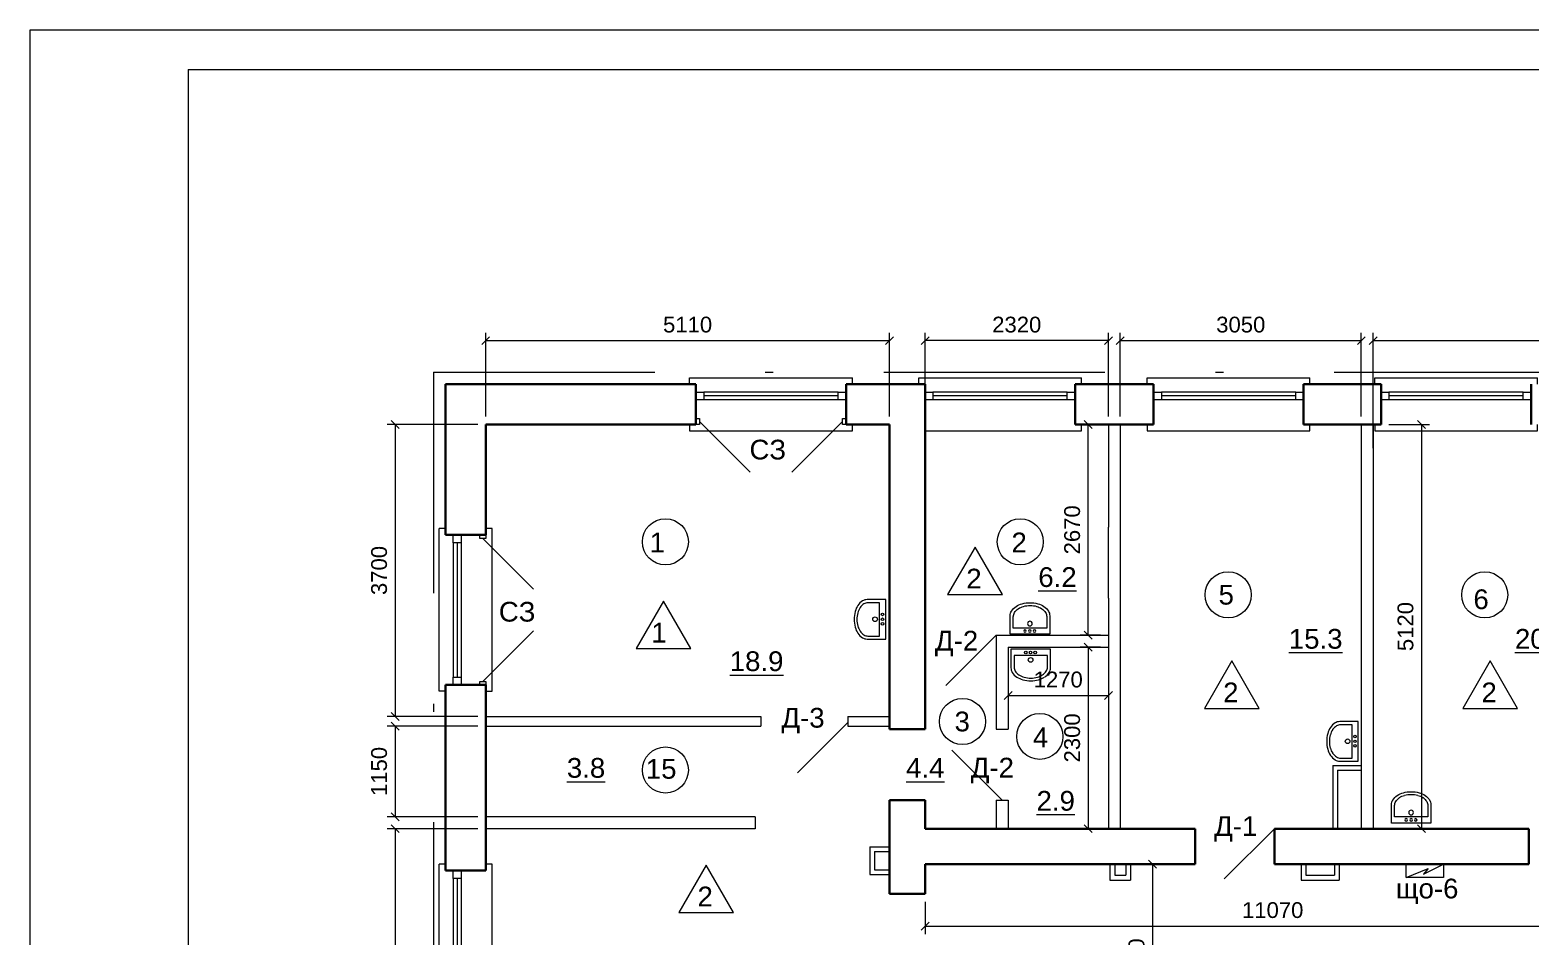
# Model space of a CAD drawing. Header units: metres. Extents: x 14591 to 15202, y 5442 to 5571.
# Drawn here: x 14917.21 to 14936.19, y 5496.32 to 5507.8 of the extents above; entities that cross this region are included whole.
import ezdxf
from ezdxf.enums import TextEntityAlignment as Align

# ---------------------------------------------------------------- set-up
doc = ezdxf.new("R2010")
doc.units = ezdxf.units.M
doc.header["$MEASUREMENT"] = 0
doc.linetypes.add('DGN Style 4', pattern=[5.601258, 2.79888, -1.39944, 0.003499, -1.39944])
doc.layers.get('Defpoints').update_dxf_attribs({"lineweight": 0})
for name, color, linetype, lineweight in [('Level 44', 7, 'Continuous', 0), ('Level 50', 7, 'Continuous', 0), ('Level 63', 7, 'Continuous', 0), ('Стены', 7, 'Continuous', 13)]:
    doc.layers.add(name, color=color, linetype=linetype, lineweight=lineweight)
doc.styles.add('Style-Arial', font='arial.ttf')
doc.styles.add('Style-txt', font='txt.shx')
doc.dimstyles.new('100', dxfattribs={"dimtxt": 0.25, "dimasz": 0.1875, "dimexe": 0.125, "dimexo": 0.125, "dimgap": 0.0625, "dimtad": 1, "dimdec": 0, "dimlfac": 1000, "dimzin": 11, "dimdsep": 46, "dimtxsty": 'Style-txt', "dimblk": 'OBLIQUE', "dimcen": 0.09, "dimadec": 0, "dimazin": 3, "dimtfac": 1, "dimtdec": 0, "dimtmove": 0, "dimatfit": 3, "dimldrblk": 'TerminatorOpen', "dimfxl": 1, "dimfrac": 2, "dimtzin": 11, "dimlwd": 0, "dimlwe": 0, "dimarcsym": 0})

# ---------------------------------------------------------------- blocks, each defined once
blk = doc.blocks.new('*U54')
at = {"layer": 'Стены', "color": 7, "linetype": 'Continuous', "lineweight": 0}
for p, q in [((-0.335, -1.03), (-0.335, 1.03)), ((-0.255, 1.03), (-0.335, 1.03)), ((0.335, 1.03), (0.255, 1.03)), ((0.335, -1.03), (0.335, 1.03)), ((-0.155, 0.85), (-0.155, -0.85)), ((-0.105, 0.85), (-0.105, -0.85)), ((-0.055, 0.85), (-0.055, -0.85)), ((-0.255, -1.03), (-0.335, -1.03)), ((0.255, -1.03), (0.335, -1.03))]:
    blk.add_line(p, q, dxfattribs=at)
at = {"layer": 'Стены', "color": 7, "linetype": 'Continuous', "lineweight": 30}
for p, q in [((0.255, 0.95), (-0.255, 0.95)), ((0.255, -0.95), (-0.255, -0.95))]:
    blk.add_line(p, q, dxfattribs=at)
at = {"layer": 'Стены', "color": 7, "linetype": 'Continuous', "lineweight": 13, "flags": 128}
for points in [[(-0.155, 0.85), (-0.155, 0.95), (-0.055, 0.95), (-0.055, 0.85), (-0.155, 0.85)], [(-0.155, -0.95), (-0.155, -0.85), (-0.055, -0.85), (-0.055, -0.95), (-0.155, -0.95)]]:
    blk.add_lwpolyline(points, close=True, dxfattribs=at)
blk = doc.blocks.new('*U50')
at = {"layer": 'Стены', "color": 7, "linetype": 'Continuous', "lineweight": 0}
for p, q in [((-1.03, 0.335), (1.03, 0.335)), ((-1.03, 0.255), (-1.03, 0.335)), ((1.03, 0.255), (1.03, 0.335)), ((0.85, 0.155), (-0.85, 0.155)), ((0.85, 0.105), (-0.85, 0.105)), ((0.85, 0.055), (-0.85, 0.055)), ((-0.95, -0.335), (1.03, -0.335)), ((1.03, -0.335), (1.03, -0.255))]:
    blk.add_line(p, q, dxfattribs=at)
at = {"layer": 'Стены', "color": 7, "linetype": 'Continuous', "lineweight": 30}
for p, q in [((-0.95, -0.255), (-0.95, 0.255)), ((0.95, -0.255), (0.95, 0.255))]:
    blk.add_line(p, q, dxfattribs=at)
at = {"layer": 'Стены', "color": 7, "linetype": 'Continuous', "lineweight": 13, "flags": 128}
for points in [[(-0.95, 0.155), (-0.85, 0.155), (-0.85, 0.055), (-0.95, 0.055), (-0.95, 0.155)], [(0.85, 0.155), (0.95, 0.155), (0.95, 0.055), (0.85, 0.055), (0.85, 0.155)]]:
    blk.add_lwpolyline(points, close=True, dxfattribs=at)
blk = doc.blocks.new('ум6')
at = {"layer": 'Стены', "color": 7, "linetype": 'Continuous', "lineweight": 0}
for p, q in [((-0.325, 0), (-0.325, -0.306)), ((0.325, 0), (-0.325, 0)), ((0.325, -0.306), (0.325, 0)), ((-0.274, -0.103), (-0.274, -0.294)), ((0.275, -0.103), (-0.274, -0.103)), ((0.275, -0.294), (0.275, -0.103))]:
    blk.add_line(p, q, dxfattribs=at)
for centre, radius in [((-0.082, -0.054), 0.0217), ((-0.001, -0.176), 0.0383), ((-0.001, -0.054), 0.0217), ((0.074, -0.054), 0.0217)]:
    blk.add_circle(centre, radius, dxfattribs=at)
for centre, radius, start, end in [((-0.18, -0.306), 0.145, 180, 212.1154), ((-0.094, -0.251), 0.247, 212.1154, 236.5784), ((-0.151, -0.294), 0.122, 180, 212.1154), ((-0.079, -0.248), 0.208, 212.1154, 236.5784), ((-0.037, -0.165), 0.35, 236.5784, 254.7118), ((-0.031, -0.175), 0.295, 236.5784, 254.7118), ((0.001, -0.061), 0.414, 254.7118, 270), ((0.001, -0.061), 0.414, 270, 285.2882), ((0.032, -0.175), 0.295, 285.2882, 303.4216), ((0.037, -0.165), 0.35, 285.2882, 303.4216), ((0.08, -0.248), 0.208, 303.4216, 327.8846), ((0.094, -0.251), 0.247, 303.4216, 327.8846), ((0.153, -0.294), 0.122, 327.8846, 0), ((0.18, -0.306), 0.145, 327.8846, 0), ((0, -0.029), 0.491, 254.7118, 270), ((0, -0.029), 0.491, 270, 285.2882)]:
    blk.add_arc(centre, radius, start, end, dxfattribs=at)
blk = doc.blocks.new('*U150')
at = {"layer": 'Level 50', "color": 7, "linetype": 'Continuous', "lineweight": 0}
for p, q in [((-20.487, 14.5), (20.513, 14.5)), ((-20.487, -14.5), (-20.487, 14.5))]:
    blk.add_line(p, q, dxfattribs=at)
at = {"layer": 'Level 50', "color": 7, "linetype": 'Continuous', "lineweight": 13}
for q in [(20.013, 14), (-18.487, -14)]:
    blk.add_line((-18.487, 14), q, dxfattribs=at)
blk = doc.blocks.new('формат_А3')
at = {"layer": 'Level 50', "color": 7, "linetype": 'Continuous', "lineweight": 13}
blk.add_blockref('*U150', (20.487, -14.5), dxfattribs=at)
blk = doc.blocks.new('_Oblique')
at = {"color": 0, "linetype": 'ByBlock', "lineweight": -2}
blk.add_line((0.5, 0.5), (-0.5, -0.5), dxfattribs=at)
blk = doc.blocks.new('*D196')
at = {"color": 7, "linetype": 'Continuous', "lineweight": 0, "transparency": 16777216}
for p, q in [((14922.98, 5502.903), (14922.98, 5503.964)), ((14928.09, 5502.903), (14928.09, 5503.964))]:
    blk.add_line(p, q, dxfattribs=at)
at = {"color": 0, "linetype": 'Continuous', "lineweight": 0, "transparency": 16777216}
blk.add_line((14922.98, 5503.864), (14928.09, 5503.864), dxfattribs=at)
at = {"layer": 'Defpoints', "color": 0, "linetype": 'Continuous', "lineweight": 40, "transparency": 16777216}
for p in [(14928.09, 5503.864), (14922.98, 5502.803), (14928.09, 5502.803)]:
    blk.add_point(p, dxfattribs=at)
at = {"color": 0, "linetype": 'Continuous', "lineweight": 0, "transparency": 16777216, "xscale": 0.1, "yscale": 0.1, "zscale": 0.1, "rotation": 180}
blk.add_blockref('_Oblique', (14922.98, 5503.864), dxfattribs=at)
at = {"color": 0, "linetype": 'Continuous', "lineweight": 0, "transparency": 16777216, "xscale": 0.1, "yscale": 0.1, "zscale": 0.1}
blk.add_blockref('_Oblique', (14928.09, 5503.864), dxfattribs=at)
at = {"color": 0, "linetype": 'Continuous', "lineweight": 0, "transparency": 16777216, "insert": (14925.535, 5504.066), "char_height": 0.2, "attachment_point": 5, "style": 'Style-Arial'}
blk.add_mtext('5110', dxfattribs=at)
blk = doc.blocks.new('TerminatorOpen')
at = {"color": 0, "linetype": 'ByBlock', "lineweight": -2}
for q in [(-1, 0.5), (-1, 0), (-1, -0.5)]:
    blk.add_line((0, 0), q, dxfattribs=at)
blk = doc.blocks.new('*D197')
at = {"color": 7, "linetype": 'Continuous', "lineweight": 0, "transparency": 16777216}
for p, q in [((14928.54, 5502.903), (14928.54, 5503.964)), ((14930.86, 5502.903), (14930.86, 5503.964))]:
    blk.add_line(p, q, dxfattribs=at)
at = {"color": 0, "linetype": 'Continuous', "lineweight": 0, "transparency": 16777216}
blk.add_line((14930.86, 5503.864), (14928.54, 5503.864), dxfattribs=at)
at = {"layer": 'Defpoints', "color": 0, "linetype": 'Continuous', "lineweight": 40, "transparency": 16777216}
for p in [(14928.54, 5503.864), (14928.54, 5502.803), (14930.86, 5502.803)]:
    blk.add_point(p, dxfattribs=at)
at = {"color": 0, "linetype": 'Continuous', "lineweight": 0, "transparency": 16777216, "xscale": 0.1, "yscale": 0.1, "zscale": 0.1, "rotation": 180}
blk.add_blockref('_Oblique', (14928.54, 5503.864), dxfattribs=at)
at = {"color": 0, "linetype": 'Continuous', "lineweight": 0, "transparency": 16777216, "xscale": 0.1, "yscale": 0.1, "zscale": 0.1}
blk.add_blockref('_Oblique', (14930.86, 5503.864), dxfattribs=at)
at = {"color": 0, "linetype": 'Continuous', "lineweight": 0, "transparency": 16777216, "insert": (14929.7, 5504.066), "char_height": 0.2, "attachment_point": 5, "style": 'Style-Arial'}
blk.add_mtext('2320', dxfattribs=at)
blk = doc.blocks.new('*D198')
at = {"color": 7, "linetype": 'Continuous', "lineweight": 0, "transparency": 16777216}
for p, q in [((14931.01, 5502.903), (14931.01, 5503.964)), ((14934.06, 5502.903), (14934.06, 5503.964))]:
    blk.add_line(p, q, dxfattribs=at)
at = {"color": 0, "linetype": 'Continuous', "lineweight": 0, "transparency": 16777216}
blk.add_line((14931.01, 5503.864), (14934.06, 5503.864), dxfattribs=at)
at = {"layer": 'Defpoints', "color": 0, "linetype": 'Continuous', "lineweight": 40, "transparency": 16777216}
for p in [(14934.06, 5503.864), (14931.01, 5502.803), (14934.06, 5502.803)]:
    blk.add_point(p, dxfattribs=at)
at = {"color": 0, "linetype": 'Continuous', "lineweight": 0, "transparency": 16777216, "xscale": 0.1, "yscale": 0.1, "zscale": 0.1, "rotation": 180}
blk.add_blockref('_Oblique', (14931.01, 5503.864), dxfattribs=at)
at = {"color": 0, "linetype": 'Continuous', "lineweight": 0, "transparency": 16777216, "xscale": 0.1, "yscale": 0.1, "zscale": 0.1}
blk.add_blockref('_Oblique', (14934.06, 5503.864), dxfattribs=at)
at = {"color": 0, "linetype": 'Continuous', "lineweight": 0, "transparency": 16777216, "insert": (14932.535, 5504.066), "char_height": 0.2, "attachment_point": 5, "style": 'Style-Arial'}
blk.add_mtext('3050', dxfattribs=at)
blk = doc.blocks.new('*D199')
at = {"color": 7, "linetype": 'Continuous', "lineweight": 0, "transparency": 16777216}
for p, q in [((14934.21, 5502.503), (14934.21, 5503.964)), ((14939.61, 5502.903), (14939.61, 5503.964))]:
    blk.add_line(p, q, dxfattribs=at)
at = {"color": 0, "linetype": 'Continuous', "lineweight": 0, "transparency": 16777216}
blk.add_line((14934.21, 5503.864), (14939.61, 5503.864), dxfattribs=at)
at = {"layer": 'Defpoints', "color": 0, "linetype": 'Continuous', "lineweight": 40, "transparency": 16777216}
for p in [(14939.61, 5503.864), (14939.61, 5502.803), (14934.21, 5502.403)]:
    blk.add_point(p, dxfattribs=at)
at = {"color": 0, "linetype": 'Continuous', "lineweight": 0, "transparency": 16777216, "xscale": 0.1, "yscale": 0.1, "zscale": 0.1, "rotation": 180}
blk.add_blockref('_Oblique', (14934.21, 5503.864), dxfattribs=at)
at = {"color": 0, "linetype": 'Continuous', "lineweight": 0, "transparency": 16777216, "xscale": 0.1, "yscale": 0.1, "zscale": 0.1}
blk.add_blockref('_Oblique', (14939.61, 5503.864), dxfattribs=at)
at = {"color": 0, "linetype": 'Continuous', "lineweight": 0, "transparency": 16777216, "insert": (14936.91, 5504.066), "char_height": 0.2, "attachment_point": 5, "style": 'Style-Arial'}
blk.add_mtext('5400', dxfattribs=at)
blk = doc.blocks.new('*D269')
at = {"color": 7, "linetype": 'Continuous', "lineweight": 0, "transparency": 16777216}
for p, q in [((14922.88, 5502.803), (14921.734, 5502.803)), ((14922.88, 5499.103), (14921.734, 5499.103))]:
    blk.add_line(p, q, dxfattribs=at)
at = {"color": 0, "linetype": 'Continuous', "lineweight": 0, "transparency": 16777216}
blk.add_line((14921.834, 5502.803), (14921.834, 5499.103), dxfattribs=at)
at = {"layer": 'Defpoints', "color": 0, "linetype": 'Continuous', "lineweight": 40, "transparency": 16777216}
for p in [(14922.98, 5502.803), (14921.834, 5499.103), (14922.98, 5499.103)]:
    blk.add_point(p, dxfattribs=at)
at = {"color": 0, "linetype": 'Continuous', "lineweight": 0, "transparency": 16777216, "xscale": 0.1, "yscale": 0.1, "zscale": 0.1}
for p, rotation in [((14921.834, 5502.803), 90), ((14921.834, 5499.103), 270)]:
    blk.add_blockref('_Oblique', p, dxfattribs=dict(at, rotation=rotation))
at = {"color": 0, "linetype": 'Continuous', "lineweight": 0, "transparency": 16777216, "insert": (14921.632, 5500.953), "char_height": 0.2, "attachment_point": 5, "rotation": 90, "style": 'Style-Arial'}
blk.add_mtext('3700', dxfattribs=at)
blk = doc.blocks.new('*D270')
at = {"color": 7, "linetype": 'Continuous', "lineweight": 0, "transparency": 16777216}
for p, q in [((14922.88, 5498.983), (14921.734, 5498.983)), ((14922.88, 5497.833), (14921.734, 5497.833))]:
    blk.add_line(p, q, dxfattribs=at)
at = {"color": 0, "linetype": 'Continuous', "lineweight": 0, "transparency": 16777216}
blk.add_line((14921.834, 5498.983), (14921.834, 5497.833), dxfattribs=at)
at = {"layer": 'Defpoints', "color": 0, "linetype": 'Continuous', "lineweight": 40, "transparency": 16777216}
for p in [(14922.98, 5498.983), (14921.834, 5497.833), (14922.98, 5497.833)]:
    blk.add_point(p, dxfattribs=at)
at = {"color": 0, "linetype": 'Continuous', "lineweight": 0, "transparency": 16777216, "xscale": 0.1, "yscale": 0.1, "zscale": 0.1}
for p, rotation in [((14921.834, 5498.983), 90), ((14921.834, 5497.833), 270)]:
    blk.add_blockref('_Oblique', p, dxfattribs=dict(at, rotation=rotation))
at = {"color": 0, "linetype": 'Continuous', "lineweight": 0, "transparency": 16777216, "insert": (14921.632, 5498.408), "char_height": 0.2, "attachment_point": 5, "rotation": 90, "style": 'Style-Arial'}
blk.add_mtext('1150', dxfattribs=at)
blk = doc.blocks.new('*D271')
at = {"color": 7, "linetype": 'Continuous', "lineweight": 0, "transparency": 16777216}
for p, q in [((14922.88, 5497.683), (14921.734, 5497.683)), ((14922.88, 5493.203), (14921.734, 5493.203))]:
    blk.add_line(p, q, dxfattribs=at)
at = {"color": 0, "linetype": 'Continuous', "lineweight": 0, "transparency": 16777216}
blk.add_line((14921.834, 5497.683), (14921.834, 5493.203), dxfattribs=at)
at = {"layer": 'Defpoints', "color": 0, "linetype": 'Continuous', "lineweight": 40, "transparency": 16777216}
for p in [(14922.98, 5497.683), (14921.834, 5493.203), (14922.98, 5493.203)]:
    blk.add_point(p, dxfattribs=at)
at = {"color": 0, "linetype": 'Continuous', "lineweight": 0, "transparency": 16777216, "xscale": 0.1, "yscale": 0.1, "zscale": 0.1}
for p, rotation in [((14921.834, 5497.683), 90), ((14921.834, 5493.203), 270)]:
    blk.add_blockref('_Oblique', p, dxfattribs=dict(at, rotation=rotation))
at = {"color": 0, "linetype": 'Continuous', "lineweight": 0, "transparency": 16777216, "insert": (14921.632, 5495.443), "char_height": 0.2, "attachment_point": 5, "rotation": 90, "style": 'Style-Arial'}
blk.add_mtext('4480', dxfattribs=at)
blk = doc.blocks.new('*U282')
at = {"layer": 'Level 63', "color": 7, "linetype": 'Continuous', "lineweight": 0}
for p, q in [((-0.904, -0.301), (-0.265, 0.338)), ((0.265, 0.338), (0.904, -0.301))]:
    blk.add_line(p, q, dxfattribs=at)
at = {"layer": 'Level 63', "color": 7, "linetype": 'Continuous', "lineweight": 13, "flags": 128}
for points in [[(-0.95, -0.265), (-0.904, -0.265), (-0.904, -0.338), (-0.95, -0.338), (-0.95, -0.265)], [(0.904, -0.265), (0.95, -0.265), (0.95, -0.338), (0.904, -0.338), (0.904, -0.265)]]:
    blk.add_lwpolyline(points, close=True, dxfattribs=at)
blk = doc.blocks.new('*D325')
at = {"color": 7, "linetype": 'Continuous', "lineweight": 0, "transparency": 16777216}
for p, q in [((14930.76, 5502.803), (14930.504, 5502.803)), ((14930.76, 5500.133), (14930.504, 5500.133))]:
    blk.add_line(p, q, dxfattribs=at)
at = {"color": 0, "linetype": 'Continuous', "lineweight": 0, "transparency": 16777216}
blk.add_line((14930.604, 5500.133), (14930.604, 5502.803), dxfattribs=at)
at = {"layer": 'Defpoints', "color": 0, "linetype": 'Continuous', "lineweight": 40, "transparency": 16777216}
for p in [(14930.604, 5502.803), (14930.86, 5502.803), (14930.86, 5500.133)]:
    blk.add_point(p, dxfattribs=at)
at = {"color": 0, "linetype": 'Continuous', "lineweight": 0, "transparency": 16777216, "xscale": 0.1, "yscale": 0.1, "zscale": 0.1}
for p, rotation in [((14930.604, 5502.803), 90), ((14930.604, 5500.133), 270)]:
    blk.add_blockref('_Oblique', p, dxfattribs=dict(at, rotation=rotation))
at = {"color": 0, "linetype": 'Continuous', "lineweight": 0, "transparency": 16777216, "insert": (14930.402, 5501.468), "char_height": 0.2, "attachment_point": 5, "rotation": 90, "style": 'Style-Arial'}
blk.add_mtext('2670', dxfattribs=at)
blk = doc.blocks.new('*D326')
at = {"color": 7, "linetype": 'Continuous', "lineweight": 0, "transparency": 16777216}
for p, q in [((14930.76, 5499.983), (14930.504, 5499.983)), ((14930.76, 5497.683), (14930.504, 5497.683))]:
    blk.add_line(p, q, dxfattribs=at)
at = {"color": 0, "linetype": 'Continuous', "lineweight": 0, "transparency": 16777216}
blk.add_line((14930.604, 5499.983), (14930.604, 5497.683), dxfattribs=at)
at = {"layer": 'Defpoints', "color": 0, "linetype": 'Continuous', "lineweight": 40, "transparency": 16777216}
for p in [(14930.86, 5499.983), (14930.604, 5497.683), (14930.86, 5497.683)]:
    blk.add_point(p, dxfattribs=at)
at = {"color": 0, "linetype": 'Continuous', "lineweight": 0, "transparency": 16777216, "xscale": 0.1, "yscale": 0.1, "zscale": 0.1}
for p, rotation in [((14930.604, 5499.983), 90), ((14930.604, 5497.683), 270)]:
    blk.add_blockref('_Oblique', p, dxfattribs=dict(at, rotation=rotation))
at = {"color": 0, "linetype": 'Continuous', "lineweight": 0, "transparency": 16777216, "insert": (14930.402, 5498.833), "char_height": 0.2, "attachment_point": 5, "rotation": 90, "style": 'Style-Arial'}
blk.add_mtext('2300', dxfattribs=at)
blk = doc.blocks.new('*D327')
at = {"color": 7, "linetype": 'Continuous', "lineweight": 0, "transparency": 16777216}
for p, q in [((14929.59, 5499.883), (14929.59, 5499.269)), ((14930.86, 5499.883), (14930.86, 5499.269))]:
    blk.add_line(p, q, dxfattribs=at)
at = {"color": 0, "linetype": 'Continuous', "lineweight": 0, "transparency": 16777216}
blk.add_line((14929.59, 5499.369), (14930.86, 5499.369), dxfattribs=at)
at = {"layer": 'Defpoints', "color": 0, "linetype": 'Continuous', "lineweight": 40, "transparency": 16777216}
for p in [(14929.59, 5499.983), (14930.86, 5499.983), (14930.86, 5499.369)]:
    blk.add_point(p, dxfattribs=at)
at = {"color": 0, "linetype": 'Continuous', "lineweight": 0, "transparency": 16777216, "xscale": 0.1, "yscale": 0.1, "zscale": 0.1, "rotation": 180}
blk.add_blockref('_Oblique', (14929.59, 5499.369), dxfattribs=at)
at = {"color": 0, "linetype": 'Continuous', "lineweight": 0, "transparency": 16777216, "xscale": 0.1, "yscale": 0.1, "zscale": 0.1}
blk.add_blockref('_Oblique', (14930.86, 5499.369), dxfattribs=at)
at = {"color": 0, "linetype": 'Continuous', "lineweight": 0, "transparency": 16777216, "insert": (14930.225, 5499.571), "char_height": 0.2, "attachment_point": 5, "style": 'Style-Arial'}
blk.add_mtext('1270', dxfattribs=at)
blk = doc.blocks.new('*D328')
at = {"color": 7, "linetype": 'Continuous', "lineweight": 0, "transparency": 16777216}
for p, q in [((14934.41, 5502.803), (14934.922, 5502.803)), ((14934.31, 5497.683), (14934.922, 5497.683))]:
    blk.add_line(p, q, dxfattribs=at)
at = {"color": 0, "linetype": 'Continuous', "lineweight": 0, "transparency": 16777216}
blk.add_line((14934.822, 5502.803), (14934.822, 5497.683), dxfattribs=at)
at = {"layer": 'Defpoints', "color": 0, "linetype": 'Continuous', "lineweight": 40, "transparency": 16777216}
for p in [(14934.31, 5502.803), (14934.21, 5497.683), (14934.822, 5497.683)]:
    blk.add_point(p, dxfattribs=at)
at = {"color": 0, "linetype": 'Continuous', "lineweight": 0, "transparency": 16777216, "xscale": 0.1, "yscale": 0.1, "zscale": 0.1}
for p, rotation in [((14934.822, 5502.803), 90), ((14934.822, 5497.683), 270)]:
    blk.add_blockref('_Oblique', p, dxfattribs=dict(at, rotation=rotation))
at = {"color": 0, "linetype": 'Continuous', "lineweight": 0, "transparency": 16777216, "insert": (14934.62, 5500.243), "char_height": 0.2, "attachment_point": 5, "rotation": 90, "style": 'Style-Arial'}
blk.add_mtext('5120', dxfattribs=at)
blk = doc.blocks.new('*D334')
at = {"color": 7, "linetype": 'Continuous', "lineweight": 0, "transparency": 16777216}
for p, q in [((14931.86, 5497.233), (14931.318, 5497.233)), ((14932.17, 5495.083), (14931.318, 5495.083))]:
    blk.add_line(p, q, dxfattribs=at)
at = {"color": 0, "linetype": 'Continuous', "lineweight": 0, "transparency": 16777216}
blk.add_line((14931.418, 5497.233), (14931.418, 5495.083), dxfattribs=at)
at = {"layer": 'Defpoints', "color": 0, "linetype": 'Continuous', "lineweight": 40, "transparency": 16777216}
for p in [(14931.96, 5497.233), (14931.418, 5495.083), (14932.27, 5495.083)]:
    blk.add_point(p, dxfattribs=at)
at = {"color": 0, "linetype": 'Continuous', "lineweight": 0, "transparency": 16777216, "xscale": 0.1, "yscale": 0.1, "zscale": 0.1}
for p, rotation in [((14931.418, 5497.233), 90), ((14931.418, 5495.083), 270)]:
    blk.add_blockref('_Oblique', p, dxfattribs=dict(at, rotation=rotation))
at = {"color": 0, "linetype": 'Continuous', "lineweight": 0, "transparency": 16777216, "insert": (14931.216, 5495.983), "char_height": 0.2, "attachment_point": 5, "rotation": 90, "style": 'Style-Arial'}
blk.add_mtext('2150', dxfattribs=at)
blk = doc.blocks.new('*D335')
at = {"color": 7, "linetype": 'Continuous', "lineweight": 0, "transparency": 16777216}
for p, q in [((14928.54, 5496.758), (14928.54, 5496.349)), ((14939.61, 5496.708), (14939.61, 5496.349))]:
    blk.add_line(p, q, dxfattribs=at)
at = {"color": 0, "linetype": 'Continuous', "lineweight": 0, "transparency": 16777216}
blk.add_line((14928.54, 5496.449), (14939.61, 5496.449), dxfattribs=at)
at = {"layer": 'Defpoints', "color": 0, "linetype": 'Continuous', "lineweight": 40, "transparency": 16777216}
for p in [(14928.54, 5496.858), (14939.61, 5496.808), (14939.61, 5496.449)]:
    blk.add_point(p, dxfattribs=at)
at = {"color": 0, "linetype": 'Continuous', "lineweight": 0, "transparency": 16777216, "xscale": 0.1, "yscale": 0.1, "zscale": 0.1, "rotation": 180}
blk.add_blockref('_Oblique', (14928.54, 5496.449), dxfattribs=at)
at = {"color": 0, "linetype": 'Continuous', "lineweight": 0, "transparency": 16777216, "xscale": 0.1, "yscale": 0.1, "zscale": 0.1}
blk.add_blockref('_Oblique', (14939.61, 5496.449), dxfattribs=at)
at = {"color": 0, "linetype": 'Continuous', "lineweight": 0, "transparency": 16777216, "insert": (14932.939, 5496.651), "char_height": 0.2, "attachment_point": 5, "style": 'Style-Arial'}
blk.add_mtext('11070', dxfattribs=at)

msp = doc.modelspace()

# ---------------------------------------------------------------- linework, layer by layer
at = {"layer": 'Level 63', "color": 1, "linetype": 'DGN Style 4', "lineweight": 13}
for q in [(14939.75989345, 5503.46303145), (14922.31989345, 5488.82303145)]:
    msp.add_line((14922.31989345, 5503.46303145), q, dxfattribs=at)
at = {"layer": 'Стены', "color": 7, "linetype": 'Continuous', "lineweight": 30}
for p, q in [((14922.46989345, 5503.31303145), (14922.46989345, 5501.40303145)), ((14922.46989345, 5503.31303145), (14925.63989345, 5503.31303145)), ((14927.53989345, 5503.31303145), (14928.53989345, 5503.31303145)), ((14930.43989345, 5503.31303145), (14931.42989345, 5503.31303145)), ((14933.32989345, 5503.31303145), (14934.30989345, 5503.31303145)), ((14922.97989345, 5502.80303145), (14925.63989345, 5502.80303145)), ((14922.97989345, 5502.80303145), (14922.97989345, 5501.40303145)), ((14927.53989345, 5502.80303145), (14928.08989345, 5502.80303145)), ((14928.08989345, 5502.80303145), (14928.08989345, 5498.94303145)), ((14928.53989345, 5502.80303145), (14928.53989345, 5498.94303145)), ((14930.43989345, 5502.80303145), (14931.42989345, 5502.80303145)), ((14933.32989345, 5502.80303145), (14934.30989345, 5502.80303145)), ((14922.46989345, 5499.50303145), (14922.46989345, 5497.15303145)), ((14922.97989345, 5499.50303145), (14922.97989345, 5497.15303145)), ((14928.08989345, 5498.94303145), (14928.53989345, 5498.94303145)), ((14928.08989345, 5498.04303145), (14928.53989345, 5498.04303145)), ((14928.08989345, 5498.04303145), (14928.08989345, 5496.85803145)), ((14928.53989345, 5498.04303145), (14928.53989345, 5497.68303145)), ((14928.53989345, 5497.68303145), (14931.95989345, 5497.68303145)), ((14931.95989345, 5497.68303145), (14931.95989345, 5497.23303145)), ((14932.95989345, 5497.68303145), (14932.95989345, 5497.23303145)), ((14932.95989345, 5497.68303145), (14936.17989345, 5497.68303145)), ((14936.17989345, 5497.68303145), (14936.17989345, 5497.23303145)), ((14928.53989345, 5497.23303145), (14928.53989345, 5496.85803145)), ((14928.53989345, 5497.23303145), (14931.95989345, 5497.23303145)), ((14932.95989345, 5497.23303145), (14936.17989345, 5497.23303145)), ((14928.53989345, 5496.85803145), (14928.08989345, 5496.85803145))]:
    msp.add_line(p, q, dxfattribs=at)
at = {"layer": 'Стены', "color": 7, "linetype": 'Continuous', "lineweight": 13}
for p, q in [((14930.85989345, 5502.80303145), (14930.85989345, 5501.50303145)), ((14931.00989345, 5502.80303145), (14931.00989345, 5501.50303145)), ((14934.05989345, 5502.80303145), (14934.05989345, 5502.00303145)), ((14934.20989345, 5502.80303145), (14934.20989345, 5502.00303145)), ((14934.05989345, 5502.00303145), (14934.05989345, 5501.03303145)), ((14934.20989345, 5502.00303145), (14934.20989345, 5501.03303145)), ((14930.85989345, 5500.60303145), (14930.85989345, 5501.50303145)), ((14931.00989345, 5501.50303145), (14931.00989345, 5500.60303145)), ((14934.05989345, 5501.03303145), (14934.05989345, 5500.27303145)), ((14934.20989345, 5501.03303145), (14934.20989345, 5500.27303145)), ((14930.85989345, 5500.60303145), (14930.85989345, 5497.68303145)), ((14931.00989345, 5500.60303145), (14931.00989345, 5497.68303145)), ((14934.05989345, 5500.27303145), (14934.05989345, 5499.57303145)), ((14934.20989345, 5500.27303145), (14934.20989345, 5499.57303145)), ((14929.43989345, 5500.13303145), (14929.43989345, 5498.94303145)), ((14929.43989345, 5500.13303145), (14930.85989345, 5500.13303145)), ((14929.58989345, 5499.98303145), (14930.85989345, 5499.98303145)), ((14929.58989345, 5499.98303145), (14929.58989345, 5498.94303145)), ((14934.05989345, 5499.57303145), (14934.05989345, 5497.68303145)), ((14934.20989345, 5499.57303145), (14934.20989345, 5497.68303145)), ((14922.97989345, 5499.10303145), (14926.46352782, 5499.10303145)), ((14922.97989345, 5498.98303145), (14926.46352782, 5498.98303145)), ((14926.46352782, 5499.10303145), (14926.46352782, 5498.98303145)), ((14927.56352782, 5499.10303145), (14927.56352782, 5498.98303145)), ((14927.56352782, 5499.10303145), (14928.08989345, 5499.10303145)), ((14927.56352782, 5498.98303145), (14928.08989345, 5498.98303145)), ((14929.43989345, 5498.94303145), (14929.58989345, 5498.94303145)), ((14933.69989345, 5498.48303145), (14934.05989345, 5498.48303145)), ((14933.69989345, 5498.48303145), (14933.69989345, 5497.68303145)), ((14929.43989345, 5498.04303145), (14929.58989345, 5498.04303145)), ((14929.43989345, 5498.04303145), (14929.43989345, 5497.68303145)), ((14929.58989345, 5498.04303145), (14929.58989345, 5497.68303145)), ((14926.38989345, 5497.83303145), (14922.97989345, 5497.83303145)), ((14926.38989345, 5497.83303145), (14926.38989345, 5497.68303145)), ((14926.38989345, 5497.68303145), (14922.97989345, 5497.68303145)), ((14927.83989345, 5497.45303145), (14927.83989345, 5497.10303145)), ((14927.83989345, 5497.45303145), (14928.08989345, 5497.45303145)), ((14930.87989345, 5497.23303145), (14930.87989345, 5497.03303145)), ((14931.13989345, 5497.23303145), (14931.13989345, 5497.03303145)), ((14933.29989345, 5497.23303145), (14933.29989345, 5497.03303145)), ((14933.77989345, 5497.23303145), (14933.77989345, 5497.03303145)), ((14927.83989345, 5497.10303145), (14928.08989345, 5497.10303145)), ((14930.87989345, 5497.03303145), (14931.13989345, 5497.03303145)), ((14933.29989345, 5497.03303145), (14933.77989345, 5497.03303145))]:
    msp.add_line(p, q, dxfattribs=at)
at = {"layer": 'Стены', "color": 7, "linetype": 'Continuous', "lineweight": 0}
for p, q in [((14929.43989345, 5500.13303145), (14928.80349735, 5499.49663535)), ((14927.56352782, 5499.02803145), (14926.92713171, 5498.39163535)), ((14929.51489345, 5498.04303145), (14928.87849735, 5498.67942755)), ((14933.75989345, 5498.42303145), (14934.05989345, 5498.42303145)), ((14933.75989345, 5498.42303145), (14933.75989345, 5497.68303145)), ((14932.32349735, 5497.04663535), (14932.95989345, 5497.68303145)), ((14927.89989345, 5497.39303145), (14927.89989345, 5497.16303145)), ((14927.89989345, 5497.39303145), (14928.08989345, 5497.39303145)), ((14930.93989345, 5497.23303145), (14930.93989345, 5497.09303145)), ((14931.07989345, 5497.23303145), (14931.07989345, 5497.09303145)), ((14933.35989345, 5497.23303145), (14933.35989345, 5497.09303145)), ((14933.71989345, 5497.23303145), (14933.71989345, 5497.09303145)), ((14927.89989345, 5497.16303145), (14928.08989345, 5497.16303145)), ((14930.93989345, 5497.09303145), (14931.07989345, 5497.09303145)), ((14933.35989345, 5497.09303145), (14933.71989345, 5497.09303145))]:
    msp.add_line(p, q, dxfattribs=at)
at = {"layer": 'Стены', "color": 7, "linetype": 'Continuous', "lineweight": 13, "flags": 128}
for points in [[(14929.17184086, 5501.24893965), (14928.8254307, 5500.64893965), (14929.51825102, 5500.64893965), (14929.17184086, 5501.24893965)], [(14925.22838731, 5500.56381223), (14924.88197715, 5499.96381223), (14925.57479747, 5499.96381223), (14925.22838731, 5500.56381223)], [(14932.42214122, 5499.80727717), (14932.07573106, 5499.20727717), (14932.76855138, 5499.20727717), (14932.42214122, 5499.80727717)], [(14935.69075857, 5499.80727717), (14935.34434841, 5499.20727717), (14936.03716873, 5499.20727717), (14935.69075857, 5499.80727717)], [(14925.7706664, 5497.22309235), (14925.42425624, 5496.62309235), (14926.11707656, 5496.62309235), (14925.7706664, 5497.22309235)]]:
    msp.add_lwpolyline(points, close=True, dxfattribs=at)
at = {"layer": 'Стены', "color": 7, "linetype": 'Continuous', "lineweight": 0, "flags": 128}
msp.add_lwpolyline([(14934.62989345, 5497.23303145), (14935.10040861, 5497.23303145), (14935.10040861, 5497.0661341), (14934.62989345, 5497.0661341), (14934.62989345, 5497.23303145)], close=True, dxfattribs=at)
msp.add_lwpolyline([(14934.62989345, 5497.0661341), (14934.9046054, 5497.17722642), (14934.84848242, 5497.10520547), (14935.10040861, 5497.23303145)], dxfattribs=at)
at = {"layer": 'Стены', "color": 7, "linetype": 'Continuous', "lineweight": 0}
for centre in [(14925.25374147, 5501.31624966), (14929.74463244, 5501.31624966), (14932.37540242, 5500.64469909), (14935.62232861, 5500.64469909), (14929.01279003, 5499.04122247), (14929.99146962, 5498.85164287), (14925.25374147, 5498.4261915)]:
    msp.add_circle(centre, 0.29156969, dxfattribs=at)

# ---------------------------------------------------------------- block references
at = {"layer": 'Level 50', "color": 7, "linetype": 'Continuous', "lineweight": 13}
msp.add_blockref('формат_А3', (14917.21346478, 5507.79848889), dxfattribs=at)
at = {"layer": 'Level 63', "color": 7, "linetype": 'Continuous', "lineweight": 0}
for p, rotation in [((14926.58993811, 5502.5380129), 180), ((14923.244912, 5500.45307611), 270)]:
    msp.add_blockref('*U282', p, dxfattribs=dict(at, rotation=rotation))
at = {"layer": 'Стены', "color": 7, "linetype": 'Continuous', "lineweight": 30, "rotation": 270}
for p in [(14926.58994291, 5503.05801203), (14932.37994291, 5503.05801203), (14935.25994291, 5503.05801203)]:
    msp.add_blockref('*U54', p, dxfattribs=at)
at = {"layer": 'Стены', "color": 7, "linetype": 'Continuous', "lineweight": 30}
for name, p in [('*U50', (14929.48991288, 5503.05808091)), ('*U54', (14922.72491288, 5500.45308091)), ('*U54', (14922.72491288, 5496.20308091))]:
    msp.add_blockref(name, p, dxfattribs=at)
at = {"layer": 'Стены', "color": 7, "linetype": 'Continuous', "lineweight": 0, "xscale": 0.7689468503965201, "yscale": 0.7689468503965201, "zscale": 0.7689468503965201, "rotation": 270}
for p in [(14928.04197722, 5500.33457151), (14934.02180023, 5498.78886821)]:
    msp.add_blockref('ум6', p, dxfattribs=at)
at = {"layer": 'Стены', "color": 7, "linetype": 'Continuous', "lineweight": 0, "extrusion": (0, 0, -1), "xscale": 0.7689468503965201, "yscale": 0.7689468503965201, "zscale": 0.7689468503965201, "rotation": 180}
for p in [(-14929.86752061, 5500.14521681), (-14934.6915806, 5497.75206134)]:
    msp.add_blockref('ум6', p, dxfattribs=at)
at = {"layer": 'Стены', "color": 7, "linetype": 'Continuous', "lineweight": 0, "xscale": 0.7689468503965201, "yscale": 0.7689468503965201, "zscale": 0.7689468503965201}
msp.add_blockref('ум6', (14929.87662063, 5499.95534537), dxfattribs=at)

# ---------------------------------------------------------------- texts
at = {"color": 7, "linetype": 'Continuous', "lineweight": 0, "style": 'Style-Arial'}
msp.add_text('що-6', height=0.25, dxfattribs=at).set_placement((14934.49708725, 5497.05020212), align=Align.TOP_LEFT)
at = {"layer": 'Level 44', "color": 7, "linetype": 'Continuous', "lineweight": 13, "style": 'Style-Arial'}
for s, p in [('%%u6.2%%U', (14929.97263167, 5500.99452783)), ('%%u15.3%%U', (14933.14300268, 5500.21279449)), ('%%u20.1%%U', (14936.00430817, 5500.21279449)), ('%%u18.9%%U', (14926.06822222, 5499.92920295)), ('%%u3.8%%U', (14924.00707964, 5498.57824748)), ('%%u4.4%%U', (14928.29903789, 5498.57824748)), ('%%u2.9%%U', (14929.9505962, 5498.16138122))]:
    msp.add_text(s, height=0.25, dxfattribs=at).set_placement(p, align=Align.TOP_LEFT)
at = {"layer": 'Level 63', "color": 7, "linetype": 'Continuous', "lineweight": 13, "style": 'Style-Arial'}
for s, p in [('СЗ', (14926.54948015, 5502.48426612)), ('СЗ', (14923.37775, 5500.43081381)), ('Д-2', (14928.93858152, 5500.06401231)), ('Д-3', (14926.99505326, 5499.08791037)), ('Д-2', (14929.39126411, 5498.4563753)), ('Д-1', (14932.47189137, 5497.71603341))]:
    msp.add_text(s, height=0.25, dxfattribs=at).set_placement(p, align=Align.MIDDLE_CENTER)
at = {"layer": 'Стены', "color": 7, "linetype": 'Continuous', "lineweight": 13, "style": 'Style-Arial'}
for s, p in [('1', (14925.15248161, 5501.30825855)), ('2', (14929.73049183, 5501.30825855)), ('2', (14929.15882194, 5500.85048015)), ('5', (14932.35114288, 5500.64622145)), ('6', (14935.57590718, 5500.58887477)), ('1', (14925.17219687, 5500.16535273)), ('2', (14932.40912231, 5499.40881767)), ('2', (14935.67773965, 5499.40881767)), ('3', (14929.01001584, 5499.04079008)), ('4', (14930.0011885, 5498.84031243)), ('15', (14925.20048667, 5498.44085557)), ('2', (14925.75764748, 5496.82463285))]:
    msp.add_text(s, height=0.25, dxfattribs=at).set_placement(p, align=Align.MIDDLE_CENTER)

# ---------------------------------------------------------------- dimensions: what is measured, and where the dimension line sits
at = {"color": 7, "linetype": 'Continuous', "lineweight": 0}
for base, p1, p2, picture, middle in [((14928.08989345, 5503.86355926), (14922.97989345, 5502.80303145), (14928.08989345, 5502.80303145), '*D196', (14925.53489345, 5504.06567386)), ((14934.05989345, 5503.86355926), (14931.00989345, 5502.80303145), (14934.05989345, 5502.80303145), '*D198', (14932.53489345, 5504.06574207)), ((14939.60989345, 5503.86355926), (14934.20989345, 5502.40303145), (14939.60989345, 5502.80303145), '*D199', (14936.90989345, 5504.06567386)), ((14930.85989345, 5499.36928516), (14929.58989345, 5499.98303145), (14930.85989345, 5499.98303145), '*D327', (14930.22489345, 5499.57139975))]:
    dim = msp.add_linear_dim(base=base, p1=p1, p2=p2, dimstyle='100', override={"dimtxt": 0.2, "dimasz": 0.1, "dimexe": 0.1, "dimexo": 0.1, "dimgap": 0.1, "dimdec": 4, "dimtxsty": 'Style-Arial', "dimclre": 7, "dimtdec": 4, "dimtofl": 0, "dimfrac": 0}, dxfattribs=at)
    dim.commit()
    dim.dimension.update_dxf_attribs({"geometry": picture, "text_midpoint": middle})
for base, p1, p2, angle, picture, middle in [((14928.53989345, 5503.86355926), (14930.85989345, 5502.80303145), (14928.53989345, 5502.80303145), 180, '*D197', (14929.69989345, 5504.06574207)), ((14921.83368628, 5499.10303145), (14922.97989345, 5502.80303145), (14922.97989345, 5499.10303145), 270, '*D269', (14921.63150347, 5500.95303145)), ((14930.60444196, 5502.80303145), (14930.85989345, 5500.13303145), (14930.85989345, 5502.80303145), 90, '*D325', (14930.40232737, 5501.46803145)), ((14934.82224259, 5497.68303145), (14934.30989345, 5502.80303145), (14934.20989345, 5497.68303145), 270, '*D328', (14934.62012799, 5500.24303145)), ((14930.60444196, 5497.68303145), (14930.85989345, 5499.98303145), (14930.85989345, 5497.68303145), 270, '*D326', (14930.40225915, 5498.83303145)), ((14921.83368628, 5497.83303145), (14922.97989345, 5498.98303145), (14922.97989345, 5497.83303145), 270, '*D270', (14921.63157168, 5498.40803145)), ((14921.83368628, 5493.20303145), (14922.97989345, 5497.68303145), (14922.97989345, 5493.20303145), 270, '*D271', (14921.63157168, 5495.44303145))]:
    dim = msp.add_linear_dim(base=base, p1=p1, p2=p2, angle=angle, dimstyle='100', override={"dimtxt": 0.2, "dimasz": 0.1, "dimexe": 0.1, "dimexo": 0.1, "dimgap": 0.1, "dimdec": 4, "dimtxsty": 'Style-Arial', "dimclre": 7, "dimtdec": 4, "dimtofl": 0, "dimfrac": 0}, dxfattribs=at)
    dim.commit()
    dim.dimension.update_dxf_attribs({"geometry": picture, "text_midpoint": middle})
dim = msp.add_linear_dim(base=(14931.41845142, 5495.08303145), p1=(14931.95989345, 5497.23303145), p2=(14932.26989345, 5495.08303145), angle=270, dimstyle='100', override={"dimtxt": 0.2, "dimasz": 0.1, "dimexe": 0.1, "dimexo": 0.1, "dimgap": 0.1, "dimdec": 4, "dimtxsty": 'Style-Arial', "dimclre": 7, "dimtdec": 4, "dimtofl": 0, "dimfrac": 0}, dxfattribs=at)
dim.commit()
dim.dimension.update_dxf_attribs({"geometry": '*D334', "text_midpoint": (14931.41845142, 5495.98332191), "dimtype": 160})
dim = msp.add_linear_dim(base=(14939.60989345, 5496.44904329), p1=(14928.53989345, 5496.85803145), p2=(14939.60989345, 5496.80803145), dimstyle='100', override={"dimtxt": 0.2, "dimasz": 0.1, "dimexe": 0.1, "dimexo": 0.1, "dimgap": 0.1, "dimdec": 4, "dimtxsty": 'Style-Arial', "dimclre": 7, "dimtdec": 4, "dimtofl": 0, "dimfrac": 0}, dxfattribs=at)
dim.commit()
dim.dimension.update_dxf_attribs({"geometry": '*D335', "text_midpoint": (14932.93896875, 5496.44904329), "dimtype": 160})

doc.saveas('drawing.dxf')
